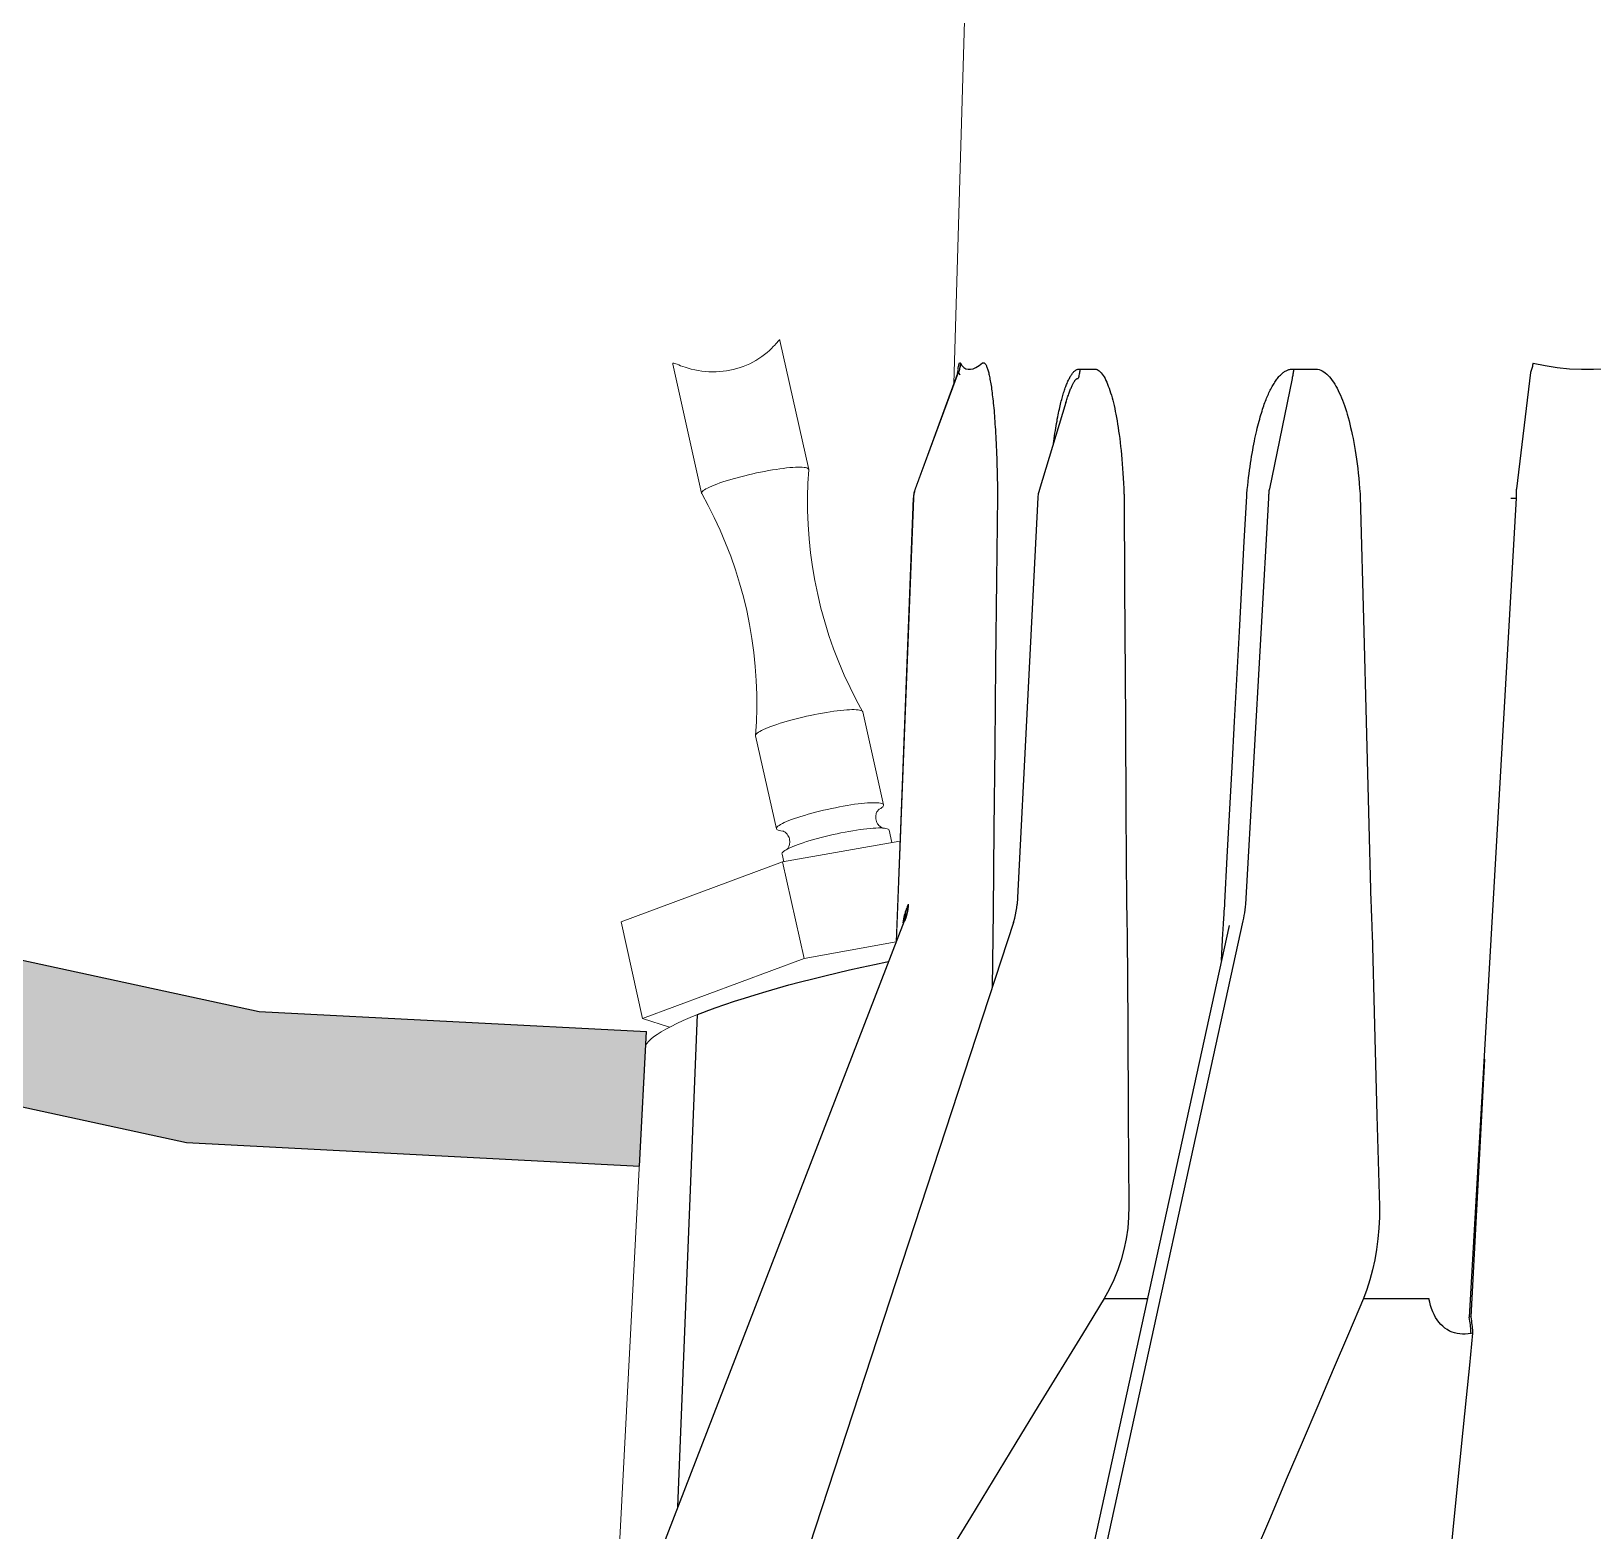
# Model space of a CAD drawing. Header units: millimetres. Extents: x 100 to 940, y 100 to 694.
# Drawn here: x 599.228 to 600.696, y 561.044 to 562.453 of the extents above; entities that cross this region are included whole.
import ezdxf

# ---------------------------------------------------------------- set-up
doc = ezdxf.new("R2010")
doc.units = ezdxf.units.MM
doc.layers.add('DTM_AXIS', color=7, linetype='Continuous', lineweight=9)
doc.layers.add('OUTLINE', color=6, linetype='Continuous', lineweight=9)

msp = doc.modelspace()

# ---------------------------------------------------------------- hatches: boundary and pattern name
h = msp.add_hatch(color=2)
h.dxf.hatch_style = 1
h.paths.add_polyline_path([(597.7511, 562.0732), (597.5831, 562.1478), (597.4984, 562.2784), (597.3984, 562.2784), (597.5149, 562.0246), (597.6829, 561.95), (598.1794, 561.8119), (598.732, 561.7597), (598.9411, 561.6441), (599.1501, 561.4575), (599.3742, 561.409), (599.7997, 561.3867), (599.8063, 561.5132), (599.4424, 561.5322), (599.2184, 561.5807), (599.0093, 561.7673), (598.8003, 561.8829), (598.2477, 561.9351)])

# ---------------------------------------------------------------- linework, layer by layer
at = {"color": 9, "linetype": 'Continuous'}
for p, q in [((600.0991, 562.1358), (600.0993, 562.137)), ((600.0993, 562.1328), (600.0994, 562.1326)), ((600.0997, 562.1335), (600.0994, 562.1326)), ((600.0994, 562.1326), (600.1009, 562.1303)), ((600.413, 562.1271), (600.3917, 562.0232)), ((600.6372, 562.1326), (600.6238, 562.0232)), ((600.2005, 562.1043), (600.201, 562.1061)), ((600.1362, 562.0165), (600.1353, 561.9374)), ((600.1362, 562.0187), (600.1362, 562.0176)), ((600.1362, 562.0176), (600.1362, 562.0165)), ((600.3907, 562.0144), (600.3691, 561.633)), ((600.6235, 562.0144), (600.5795, 561.2448)), ((600.6185, 562.0146), (600.6235, 562.0144)), ((600.4804, 561.8893), (600.4826, 561.8046)), ((600.4826, 561.8046), (600.4848, 561.7196)), ((600.4848, 561.7196), (600.4871, 561.6344)), ((600.0517, 561.6315), (600.0513, 561.6304)), ((600.0521, 561.6325), (600.0517, 561.6315)), ((600.0523, 561.633), (600.0521, 561.6325)), ((600.0488, 561.6171), (600.049, 561.6172)), ((600.0495, 561.6184), (600.049, 561.6172)), ((600.0495, 561.6209), (600.0497, 561.622)), ((600.3668, 561.6172), (600.1868, 560.795)), ((600.2576, 561.6258), (600.2578, 561.6123)), ((600.2578, 561.6123), (600.2579, 561.6097)), ((600.3482, 561.6087), (600.3486, 561.6152)), ((600.3486, 561.6152), (600.3492, 561.6234)), ((600.2579, 561.6097), (600.2579, 561.6037)), ((600.2579, 561.6037), (600.2585, 561.5191)), ((600.3466, 561.5799), (600.348, 561.6057)), ((600.348, 561.6057), (600.3482, 561.6087)), ((600.4882, 561.6057), (600.4905, 561.5192)), ((599.8357, 561.0664), (599.8542, 561.5291)), ((600.2585, 561.5191), (600.259, 561.4342)), ((600.4905, 561.5192), (600.4927, 561.4343)), ((600.5938, 561.4874), (600.5809, 561.245)), ((600.259, 561.4342), (600.2596, 561.349)), ((600.4927, 561.4343), (600.495, 561.349)), ((600.2364, 561.2623), (600.216, 561.2289)), ((600.2364, 561.2623), (600.2771, 561.2623)), ((600.48, 561.2623), (600.5416, 561.2623)), ((600.5809, 561.245), (600.5795, 561.2448)), ((600.5826, 561.2297), (600.5812, 561.2295))]:
    msp.add_line(p, q, dxfattribs=at)
at = {"color": 7, "linetype": 'Continuous'}
for p, q in [((600.0991, 562.1336), (600.0992, 562.1336)), ((600.2005, 562.1043), (600.1753, 562.0218)), ((600.2005, 562.1043), (600.2005, 562.1043)), ((600.1741, 562.015), (600.1545, 561.633)), ((600.0484, 561.617), (599.7833, 560.931)), ((600.1512, 561.6156), (599.9333, 560.9502)), ((600.0484, 561.617), (600.0487, 561.6178)), ((600.0487, 561.6178), (600.0489, 561.6183)), ((600.3539, 561.6129), (600.1922, 560.8742)), ((599.8542, 561.5291), (599.8619, 561.5321)), ((599.8619, 561.5321), (599.8639, 561.5329)), ((599.8639, 561.5329), (599.866, 561.5337)), ((599.866, 561.5337), (599.8683, 561.5346)), ((599.8683, 561.5346), (599.8709, 561.5355))]:
    msp.add_line(p, q, dxfattribs=at)
at = {"color": 2}
msp.add_line((599.7997, 561.3867), (599.8063, 561.5132), dxfattribs=at)
for points in [[(597.3984, 562.2784), (597.5149, 562.0246), (597.6829, 561.95), (598.1794, 561.8119), (598.732, 561.7597), (598.9411, 561.6441), (599.1501, 561.4575), (599.3742, 561.409), (599.7997, 561.3867)], [(597.4984, 562.2784), (597.5831, 562.1478), (597.7511, 562.0732), (598.2477, 561.9351), (598.8003, 561.8829), (599.0093, 561.7673), (599.2184, 561.5807), (599.4424, 561.5322), (599.8063, 561.5132)]]:
    msp.add_lwpolyline(points, dxfattribs=at)
at = {"color": 9, "linetype": 'Continuous'}
for points in [[(600.0993, 562.137), (600.0995, 562.1382), (600.0997, 562.1391), (600.0999, 562.14), (600.1001, 562.1407), (600.1003, 562.1412), (600.1005, 562.1416), (600.1007, 562.1418), (600.1009, 562.1418), (600.1011, 562.1417), (600.1013, 562.1414)], [(600.1013, 562.1414), (600.1013, 562.1404), (600.1012, 562.1394), (600.101, 562.1384), (600.1008, 562.1374), (600.1006, 562.1364), (600.1004, 562.1355), (600.1001, 562.1345), (600.0997, 562.1335)], [(600.1013, 562.1414), (600.1028, 562.1391), (600.1045, 562.1373), (600.1064, 562.1362), (600.1085, 562.1356), (600.1108, 562.1356), (600.1132, 562.1362), (600.1159, 562.1373), (600.1188, 562.1391), (600.1221, 562.1416)], [(600.1221, 562.1416), (600.1224, 562.1417), (600.1226, 562.1418), (600.1229, 562.1418), (600.1231, 562.1418), (600.1234, 562.1417), (600.1236, 562.1416), (600.1239, 562.1414), (600.1242, 562.1412), (600.1245, 562.1409), (600.1248, 562.1405), (600.1251, 562.1401), (600.1254, 562.1395), (600.1257, 562.139), (600.1259, 562.1383), (600.1262, 562.1376), (600.1265, 562.1368), (600.1268, 562.136), (600.1271, 562.1351), (600.1273, 562.1342), (600.1276, 562.1332), (600.1279, 562.1322), (600.1281, 562.1311), (600.1284, 562.13), (600.1286, 562.1288), (600.1289, 562.1275), (600.1291, 562.1262), (600.1294, 562.1249), (600.1296, 562.1234), (600.1299, 562.122), (600.1301, 562.1204), (600.1304, 562.1188), (600.1306, 562.1171), (600.1308, 562.1154), (600.1311, 562.1136), (600.1313, 562.1117), (600.1315, 562.1098), (600.1318, 562.1078), (600.132, 562.1058), (600.1322, 562.1037), (600.1324, 562.1015), (600.1326, 562.0992), (600.1329, 562.0969), (600.1331, 562.0945), (600.1333, 562.092), (600.1335, 562.0895), (600.1337, 562.0869), (600.1338, 562.0842), (600.134, 562.0814), (600.1342, 562.0786), (600.1344, 562.0756), (600.1346, 562.0726), (600.1347, 562.0695), (600.1349, 562.0663), (600.135, 562.0629), (600.1352, 562.0595), (600.1353, 562.056), (600.1355, 562.0524), (600.1356, 562.0486), (600.1357, 562.0448), (600.1358, 562.0408), (600.1359, 562.0367), (600.136, 562.0325), (600.1361, 562.0282), (600.1361, 562.0238), (600.1362, 562.0187)], [(600.6395, 562.1414), (600.6393, 562.1404), (600.639, 562.1394), (600.6388, 562.1384), (600.6385, 562.1374), (600.6383, 562.1364), (600.638, 562.1355), (600.6378, 562.1345), (600.6375, 562.1335), (600.6372, 562.1326)], [(600.6395, 562.1414), (600.6508, 562.1391), (600.6622, 562.1373), (600.6736, 562.1362), (600.685, 562.1356), (600.6964, 562.1356), (600.7079, 562.1362), (600.7195, 562.1373), (600.7311, 562.1391), (600.7428, 562.1414)], [(600.0986, 562.1319), (600.0988, 562.1323), (600.099, 562.1327), (600.0991, 562.1329), (600.0992, 562.1329), (600.0993, 562.1328)], [(600.1965, 562.1071), (600.1969, 562.1085), (600.1972, 562.1098), (600.1976, 562.1111), (600.198, 562.1123), (600.1983, 562.1135), (600.1987, 562.1147), (600.1991, 562.1159), (600.1995, 562.117), (600.1999, 562.1182), (600.2003, 562.1193), (600.2007, 562.1203), (600.2011, 562.1214), (600.2015, 562.1224), (600.2019, 562.1234), (600.2024, 562.1244), (600.2028, 562.1254), (600.2032, 562.1263), (600.2037, 562.1271), (600.2041, 562.128), (600.2046, 562.1287), (600.205, 562.1295), (600.2054, 562.1301), (600.2059, 562.1308), (600.2063, 562.1314), (600.2067, 562.1319), (600.2072, 562.1325), (600.2076, 562.133), (600.208, 562.1334), (600.2085, 562.1338), (600.2089, 562.1342), (600.2094, 562.1345), (600.2098, 562.1348), (600.2102, 562.1351), (600.2107, 562.1353), (600.2111, 562.1355), (600.2116, 562.1357), (600.2121, 562.1358), (600.2126, 562.1358), (600.213, 562.1359), (600.2136, 562.1359)], [(600.201, 562.1061), (600.2014, 562.1072), (600.2017, 562.1083), (600.2021, 562.1094), (600.2024, 562.1104), (600.2028, 562.1114), (600.2031, 562.1125), (600.2035, 562.1135), (600.2038, 562.1144), (600.2042, 562.1154), (600.2046, 562.1163), (600.2049, 562.1172), (600.2053, 562.118), (600.2056, 562.1189), (600.206, 562.1196), (600.2063, 562.1204), (600.2066, 562.121), (600.2069, 562.1217), (600.2072, 562.1223), (600.2075, 562.1229), (600.2078, 562.1234), (600.2081, 562.1239), (600.2084, 562.1243), (600.2087, 562.1248), (600.209, 562.1252), (600.2093, 562.1255), (600.2096, 562.1258), (600.2098, 562.1261), (600.2101, 562.1264), (600.2104, 562.1266), (600.2106, 562.1267), (600.2109, 562.1269), (600.2111, 562.127), (600.2114, 562.1271), (600.2116, 562.1271), (600.2119, 562.1271)], [(600.2136, 562.1359), (600.2135, 562.1349), (600.2134, 562.1339), (600.2133, 562.1329), (600.2131, 562.1319), (600.2129, 562.1309), (600.2127, 562.1299), (600.2125, 562.129), (600.2122, 562.128), (600.2119, 562.1271)], [(600.2136, 562.1359), (600.2157, 562.1357), (600.2179, 562.1356), (600.2201, 562.1356), (600.2223, 562.1356), (600.2245, 562.1357), (600.2267, 562.1359)], [(600.2267, 562.1359), (600.2277, 562.1358), (600.2288, 562.1357), (600.2298, 562.1353), (600.2308, 562.1348), (600.2317, 562.1341), (600.2327, 562.1332), (600.2336, 562.1322), (600.2345, 562.1311), (600.2354, 562.1298), (600.2363, 562.1284), (600.2372, 562.1269), (600.238, 562.1252), (600.2388, 562.1235), (600.2396, 562.1217), (600.2403, 562.1198), (600.2411, 562.1178), (600.2418, 562.1157), (600.2425, 562.1135), (600.2432, 562.1112), (600.2438, 562.1089), (600.2445, 562.1065), (600.2451, 562.104), (600.2457, 562.1015), (600.2463, 562.0988), (600.2469, 562.0961), (600.2474, 562.0933), (600.248, 562.0903), (600.2485, 562.0873), (600.249, 562.0842), (600.2495, 562.0809), (600.25, 562.0776), (600.2505, 562.0742), (600.251, 562.0706), (600.2514, 562.0669), (600.2519, 562.0631), (600.2523, 562.0592), (600.2527, 562.0552), (600.253, 562.0511), (600.2534, 562.0468), (600.2537, 562.0425), (600.254, 562.038), (600.2543, 562.0334), (600.2546, 562.0286), (600.2548, 562.0237), (600.255, 562.0187)], [(600.3771, 562.0653), (600.3776, 562.068), (600.3781, 562.0706), (600.3787, 562.0732), (600.3792, 562.0757), (600.3798, 562.0781), (600.3803, 562.0804), (600.3809, 562.0826), (600.3814, 562.0848), (600.382, 562.0869), (600.3826, 562.0889), (600.3831, 562.0908), (600.3837, 562.0927), (600.3842, 562.0945), (600.3848, 562.0963), (600.3853, 562.098), (600.3858, 562.0996), (600.3864, 562.1012), (600.3869, 562.1028), (600.3875, 562.1043), (600.388, 562.1057), (600.3886, 562.1071), (600.3891, 562.1085), (600.3897, 562.1098), (600.3902, 562.1111), (600.3908, 562.1123), (600.3913, 562.1135), (600.3919, 562.1147), (600.3924, 562.1159), (600.393, 562.117), (600.3936, 562.1182), (600.3942, 562.1193), (600.3948, 562.1203), (600.3954, 562.1214), (600.3961, 562.1224), (600.3967, 562.1234), (600.3974, 562.1244), (600.398, 562.1254), (600.3987, 562.1263), (600.3994, 562.1271), (600.4, 562.128), (600.4007, 562.1287), (600.4013, 562.1295), (600.402, 562.1301), (600.4027, 562.1308), (600.4033, 562.1314), (600.404, 562.1319), (600.4046, 562.1325), (600.4053, 562.133), (600.406, 562.1334), (600.4066, 562.1338), (600.4073, 562.1342), (600.408, 562.1345), (600.4086, 562.1348), (600.4093, 562.1351), (600.41, 562.1353), (600.4107, 562.1355), (600.4114, 562.1357), (600.4121, 562.1358), (600.4128, 562.1358), (600.4135, 562.1359), (600.4143, 562.1359)], [(600.4143, 562.1359), (600.4142, 562.1349), (600.4142, 562.1339), (600.4141, 562.1329), (600.4139, 562.1319), (600.4138, 562.1309), (600.4136, 562.1299), (600.4134, 562.129), (600.4132, 562.128), (600.413, 562.1271)], [(600.4143, 562.1359), (600.4176, 562.1357), (600.4208, 562.1356), (600.4241, 562.1356), (600.4274, 562.1356), (600.4307, 562.1357), (600.434, 562.1359)], [(600.434, 562.1359), (600.4355, 562.1358), (600.437, 562.1357), (600.4385, 562.1353), (600.44, 562.1348), (600.4414, 562.1341), (600.4428, 562.1332), (600.4442, 562.1322), (600.4456, 562.1311), (600.4469, 562.1298), (600.4482, 562.1284), (600.4495, 562.1269), (600.4507, 562.1252), (600.4519, 562.1235), (600.4531, 562.1217), (600.4542, 562.1198), (600.4553, 562.1178), (600.4564, 562.1157), (600.4574, 562.1135), (600.4584, 562.1112), (600.4594, 562.1089), (600.4604, 562.1065), (600.4613, 562.104), (600.4622, 562.1015), (600.4631, 562.0988), (600.464, 562.0961), (600.4648, 562.0933), (600.4656, 562.0903), (600.4665, 562.0873), (600.4673, 562.0842), (600.468, 562.0809), (600.4688, 562.0776), (600.4695, 562.0742), (600.4703, 562.0706), (600.471, 562.0669)], [(600.1887, 562.0659), (600.189, 562.068), (600.1894, 562.0706), (600.1898, 562.0732), (600.1902, 562.0757), (600.1906, 562.0781), (600.1909, 562.0804), (600.1913, 562.0826), (600.1917, 562.0848), (600.1921, 562.0869), (600.1924, 562.0889), (600.1928, 562.0908), (600.1932, 562.0927), (600.1936, 562.0945), (600.1939, 562.0963)], [(600.1939, 562.0963), (600.1943, 562.098), (600.1947, 562.0996), (600.195, 562.1012), (600.1954, 562.1028), (600.1958, 562.1043), (600.1961, 562.1057), (600.1965, 562.1071)], [(600.471, 562.0669), (600.4716, 562.0631), (600.4723, 562.0592), (600.4729, 562.0552), (600.4735, 562.0511), (600.4741, 562.0468), (600.4747, 562.0425), (600.4752, 562.038), (600.4757, 562.0334), (600.4761, 562.0286), (600.4765, 562.0237), (600.4769, 562.0187)], [(600.3705, 562.0187), (600.3709, 562.0226), (600.3713, 562.0265), (600.3718, 562.0302), (600.3722, 562.0338), (600.3726, 562.0373), (600.3731, 562.0407), (600.3735, 562.0441), (600.374, 562.0473), (600.3745, 562.0505), (600.375, 562.0536), (600.3755, 562.0566), (600.376, 562.0596), (600.3765, 562.0625), (600.3771, 562.0653)], [(600.0587, 562.0233), (600.0589, 562.0233), (600.0592, 562.0232)], [(600.3917, 562.0232), (600.3915, 562.0223), (600.3913, 562.0214), (600.3912, 562.0204), (600.3911, 562.0195), (600.391, 562.0185), (600.3909, 562.0175), (600.3908, 562.0165), (600.3907, 562.0154), (600.3907, 562.0144)], [(600.6238, 562.0232), (600.6237, 562.0223), (600.6237, 562.0214), (600.6236, 562.0204), (600.6236, 562.0195), (600.6236, 562.0185), (600.6235, 562.0175), (600.6235, 562.0165), (600.6235, 562.0154), (600.6235, 562.0144)], [(600.057, 562.0147), (600.057, 562.0146), (600.0572, 562.0145), (600.0576, 562.0144)], [(600.255, 562.0187), (600.2551, 562.0182), (600.2551, 562.0177), (600.2551, 562.0173), (600.2551, 562.0168), (600.2551, 562.0163), (600.2556, 561.9315)], [(600.3635, 561.8892), (600.3658, 561.9315), (600.3681, 561.9737), (600.3704, 562.0163)], [(600.3704, 562.0163), (600.3704, 562.0168), (600.3704, 562.0172), (600.3705, 562.0177), (600.3705, 562.0182), (600.3705, 562.0187)], [(600.4769, 562.0187), (600.477, 562.0182), (600.477, 562.0177), (600.477, 562.0173), (600.477, 562.0168), (600.4771, 562.0163), (600.4804, 561.8893)], [(600.1353, 561.9374), (600.1344, 561.8592), (600.1336, 561.7813), (600.1328, 561.7037), (600.132, 561.6264), (600.1313, 561.5547)], [(600.2556, 561.9315), (600.2561, 561.847), (600.2564, 561.8046)], [(600.3567, 561.7621), (600.359, 561.8045), (600.3635, 561.8892)], [(600.2564, 561.8046), (600.2569, 561.7196), (600.2572, 561.677), (600.2575, 561.6344)], [(600.3498, 561.6344), (600.3521, 561.677), (600.3567, 561.7621)], [(600.0497, 561.6262), (600.0494, 561.625), (600.049, 561.6238), (600.0486, 561.6223), (600.0483, 561.6208), (600.0479, 561.6191), (600.0476, 561.6174), (600.0472, 561.6155)], [(600.0523, 561.633), (600.0521, 561.6317), (600.0519, 561.6304), (600.0517, 561.6291), (600.0515, 561.6278), (600.0512, 561.6264), (600.0509, 561.6251), (600.0506, 561.6238), (600.0502, 561.6224), (600.0498, 561.6211), (600.0494, 561.6197), (600.0489, 561.6183)], [(600.0523, 561.633), (600.0522, 561.6316), (600.0521, 561.6303), (600.0519, 561.6289), (600.0518, 561.6276), (600.0515, 561.6263), (600.0513, 561.6249), (600.051, 561.6236), (600.0507, 561.6223), (600.0503, 561.621), (600.0499, 561.6197), (600.0495, 561.6184)], [(600.0513, 561.6304), (600.0509, 561.6293), (600.0506, 561.6288), (600.0504, 561.6282), (600.0502, 561.6275), (600.05, 561.6269), (600.0497, 561.6262)], [(600.0497, 561.622), (600.0498, 561.623), (600.0498, 561.6241), (600.0498, 561.6251), (600.0497, 561.6262)], [(600.2575, 561.6344), (600.2575, 561.6286), (600.2576, 561.6258)], [(600.3492, 561.6234), (600.3493, 561.6262), (600.3495, 561.6289), (600.3497, 561.6316), (600.3498, 561.6344)], [(600.3691, 561.633), (600.3689, 561.6303), (600.3686, 561.6276), (600.3682, 561.6249), (600.3678, 561.6223), (600.3673, 561.6197), (600.3668, 561.6172)], [(600.4871, 561.6344), (600.4872, 561.6315), (600.4873, 561.6286), (600.4874, 561.6258), (600.4875, 561.623), (600.4881, 561.6097)], [(600.0484, 561.617), (600.0484, 561.617), (600.0485, 561.6171), (600.0486, 561.6171), (600.0487, 561.6171), (600.0488, 561.6171)], [(600.0487, 561.6178), (600.0488, 561.6179), (600.0491, 561.6189), (600.0493, 561.6199), (600.0495, 561.6209)], [(600.4881, 561.6097), (600.4881, 561.6087), (600.4882, 561.6057)], [(600.2596, 561.349), (600.2593, 561.3388), (600.2585, 561.3286), (600.257, 561.3184), (600.255, 561.3085), (600.2524, 561.2987), (600.2492, 561.2892), (600.2454, 561.2799), (600.2412, 561.2709), (600.2364, 561.2623)], [(600.495, 561.349), (600.495, 561.3388), (600.4945, 561.3286), (600.4937, 561.3184), (600.4924, 561.3085), (600.4907, 561.2987), (600.4887, 561.2892), (600.4862, 561.2799), (600.4833, 561.2709), (600.48, 561.2623)], [(600.48, 561.2623), (600.4659, 561.2291), (600.4516, 561.1956), (600.4371, 561.1616), (600.4224, 561.1271), (600.4076, 561.0922), (600.3926, 561.0569), (600.3773, 561.0211), (600.3619, 560.9849), (600.3464, 560.9483)], [(600.5812, 561.2295), (600.5785, 561.229), (600.5758, 561.2288), (600.5731, 561.2288), (600.5706, 561.229), (600.5681, 561.2294), (600.5657, 561.23), (600.5633, 561.2308), (600.561, 561.2318), (600.5587, 561.2331), (600.5566, 561.2345), (600.5546, 561.2362), (600.5527, 561.238), (600.5509, 561.2401), (600.5493, 561.2423), (600.5478, 561.2446), (600.5464, 561.2472), (600.5452, 561.2499), (600.5441, 561.2528), (600.5431, 561.2558), (600.5423, 561.2589), (600.5416, 561.2623)], [(600.5812, 561.2295), (600.5811, 561.231), (600.581, 561.2326), (600.5809, 561.2342), (600.5807, 561.2359), (600.5806, 561.2376), (600.5803, 561.2394), (600.5801, 561.2411), (600.5798, 561.2429), (600.5795, 561.2448)], [(600.5809, 561.245), (600.5812, 561.2432), (600.5815, 561.2414), (600.5817, 561.2396), (600.5819, 561.2379), (600.5821, 561.2361), (600.5823, 561.2344), (600.5824, 561.2328), (600.5825, 561.2312), (600.5826, 561.2297)], [(600.216, 561.2289), (600.1745, 561.1611), (600.1535, 561.1267)], [(600.5826, 561.2297), (600.5796, 561.1997), (600.5765, 561.1693), (600.5735, 561.1387), (600.5672, 561.0766)], [(600.1535, 561.1267), (600.1107, 561.0566), (600.089, 561.0209), (600.067, 560.9848), (600.0447, 560.9483)], [(600.5672, 561.0766), (600.5641, 561.045), (600.5609, 561.0131), (600.5577, 560.9809), (600.5545, 560.9483)]]:
    msp.add_lwpolyline(points, dxfattribs=at)
at = {"color": 7, "linetype": 'Continuous'}
for points in [[(600.0986, 562.1319), (600.0987, 562.1321), (600.0989, 562.1328), (600.0991, 562.1333), (600.0991, 562.1336)], [(600.1753, 562.0218), (600.1752, 562.0214), (600.1749, 562.0205), (600.1747, 562.0195), (600.1745, 562.0185), (600.1744, 562.0175), (600.1742, 562.0165), (600.1742, 562.0155), (600.1741, 562.015)], [(600.1512, 561.6156), (600.1516, 561.6166), (600.1525, 561.6197), (600.1532, 561.623), (600.1538, 561.6263), (600.1542, 561.6296), (600.1545, 561.633)], [(599.8709, 561.5355), (599.8798, 561.5386), (599.8889, 561.5417), (599.8985, 561.5447), (599.9084, 561.5478), (599.9187, 561.5509), (599.9293, 561.5539), (599.9401, 561.557), (599.9512, 561.5599), (599.9625, 561.5628), (599.9739, 561.5657), (599.9855, 561.5685), (599.9971, 561.5712), (600.0088, 561.5738), (600.0205, 561.5763), (600.0322, 561.5787), (600.0337, 561.579)]]:
    msp.add_lwpolyline(points, dxfattribs=at)
at = {"layer": 'DTM_AXIS', "color": 7, "linetype": 'Continuous'}
for p, q in [((599.9588, 562.0412), (599.9588, 562.0415)), ((599.9089, 561.7916), (599.9089, 561.7912)), ((599.9346, 561.7017), (599.9343, 561.7018)), ((599.9344, 561.7017), (599.9345, 561.7017)), ((599.9392, 561.685), (599.9376, 561.6841)), ((599.948, 561.6887), (599.9458, 561.6879)), ((599.9342, 561.6726), (599.9544, 561.582)), ((599.9544, 561.582), (600.0408, 561.5975)), ((599.8026, 561.5256), (599.9544, 561.582))]:
    msp.add_line(p, q, dxfattribs=at)
for points in [[(599.9584, 562.0421), (599.9578, 562.0425), (599.957, 562.0429), (599.9558, 562.0432), (599.9544, 562.0434), (599.9527, 562.0436), (599.9508, 562.0436), (599.9487, 562.0436), (599.9463, 562.0435), (599.9437, 562.0434), (599.9409, 562.0432), (599.938, 562.0429), (599.9348, 562.0425), (599.9315, 562.0421), (599.9281, 562.0416), (599.9246, 562.041), (599.921, 562.0404), (599.9173, 562.0397), (599.9136, 562.039), (599.9098, 562.0382), (599.9061, 562.0374), (599.9023, 562.0365), (599.8986, 562.0356), (599.8949, 562.0347), (599.8914, 562.0337), (599.8879, 562.0327), (599.8845, 562.0317), (599.8812, 562.0307), (599.8782, 562.0298), (599.8752, 562.0288), (599.8725, 562.0278)], [(599.9588, 562.0415), (599.9587, 562.0416), (599.9584, 562.0421)], [(599.8725, 562.0278), (599.87, 562.0268), (599.8676, 562.0258), (599.8656, 562.0249), (599.8637, 562.024), (599.8621, 562.0232), (599.8608, 562.0223), (599.8597, 562.0216), (599.8589, 562.0208), (599.8584, 562.0201), (599.8581, 562.0195), (599.8581, 562.0191)], [(599.8581, 562.0191), (599.8581, 562.019), (599.8582, 562.0188)], [(600.0086, 561.8147), (600.0077, 561.8151), (600.0066, 561.8153), (600.0052, 561.8156), (600.0035, 561.8157), (600.0016, 561.8158), (599.9994, 561.8158), (599.9971, 561.8157), (599.9945, 561.8155), (599.9917, 561.8153), (599.9887, 561.815), (599.9856, 561.8147), (599.9823, 561.8142), (599.9789, 561.8137), (599.9754, 561.8132), (599.9718, 561.8125), (599.9681, 561.8119), (599.9644, 561.8111), (599.9606, 561.8103), (599.9568, 561.8095), (599.9531, 561.8086), (599.9494, 561.8077), (599.9457, 561.8068), (599.9421, 561.8059), (599.9386, 561.8049), (599.9353, 561.8039), (599.932, 561.8029), (599.9289, 561.8019), (599.926, 561.8009), (599.9233, 561.7999)], [(599.9233, 561.7999), (599.9207, 561.799), (599.9184, 561.798), (599.9163, 561.7971), (599.9145, 561.7962), (599.9129, 561.7953), (599.9115, 561.7945), (599.9104, 561.7937), (599.9096, 561.793), (599.9091, 561.7923), (599.9089, 561.7917), (599.9089, 561.7916)], [(600.029, 561.7262), (600.029, 561.7263), (600.0287, 561.7268), (600.0281, 561.7272), (600.0272, 561.7276), (600.0261, 561.7279), (600.0247, 561.7281), (600.023, 561.7282), (600.0211, 561.7283), (600.0189, 561.7283), (600.0165, 561.7282), (600.014, 561.7281), (600.0112, 561.7279), (600.0082, 561.7276), (600.0051, 561.7272), (600.0018, 561.7268), (599.9984, 561.7262), (599.9949, 561.7257), (599.9913, 561.7251), (599.9876, 561.7244), (599.9839, 561.7236), (599.9801, 561.7229), (599.9763, 561.722), (599.9726, 561.7212), (599.9689, 561.7203), (599.9652, 561.7193), (599.9616, 561.7184), (599.9581, 561.7174), (599.9547, 561.7164), (599.9515, 561.7154), (599.9484, 561.7144), (599.9455, 561.7134), (599.9427, 561.7125)], [(599.9427, 561.7125), (599.9402, 561.7115), (599.9379, 561.7105), (599.9358, 561.7096), (599.934, 561.7087), (599.9324, 561.7078), (599.931, 561.707), (599.9299, 561.7062), (599.9291, 561.7055), (599.9286, 561.7048), (599.9284, 561.7042), (599.9284, 561.7038)], [(600.02, 561.7044), (600.0192, 561.7043), (600.0165, 561.7041), (600.0135, 561.7038), (600.0104, 561.7035), (600.0071, 561.703), (600.0037, 561.7025), (600.0002, 561.702), (599.9965, 561.7013), (599.9929, 561.7007), (599.9891, 561.6999), (599.9854, 561.6991), (599.9816, 561.6983), (599.9779, 561.6974), (599.9741, 561.6965), (599.9705, 561.6956), (599.9669, 561.6947), (599.9634, 561.6937), (599.96, 561.6927), (599.9568, 561.6917), (599.9537, 561.6907), (599.9508, 561.6897), (599.948, 561.6887)], [(599.9458, 561.6879), (599.9455, 561.6878), (599.9432, 561.6868), (599.9411, 561.6859), (599.9392, 561.685)]]:
    msp.add_lwpolyline(points, dxfattribs=at)
at = {"layer": 'OUTLINE'}
for p, q in [((600.1154, 562.8162), (600.095, 562.1221)), ((599.9588, 562.0415), (599.9317, 562.1628)), ((599.8581, 562.0191), (599.8311, 562.1404)), ((600.0986, 562.1319), (600.0587, 562.0233)), ((600.0994, 562.1326), (600.0592, 562.0232)), ((600.057, 562.0147), (600.0408, 561.5972)), ((600.0576, 562.0144), (600.0414, 561.5987)), ((600.0571, 562.0153), (600.057, 562.0147)), ((600.0576, 562.0154), (600.0576, 562.0144)), ((600.029, 561.7262), (600.0095, 561.8137)), ((599.9284, 561.7038), (599.9089, 561.7912)), ((600.0244, 561.7217), (600.025, 561.7221)), ((600.0247, 561.7221), (600.0244, 561.7217)), ((600.0369, 561.691), (600.0343, 561.7025)), ((599.9342, 561.6726), (600.0445, 561.6923)), ((599.7825, 561.6162), (599.9342, 561.6726)), ((599.9353, 561.6728), (599.9337, 561.68)), ((599.7825, 561.6162), (599.8026, 561.5256)), ((599.828, 561.5174), (599.8026, 561.5256)), ((599.7758, 560.931), (599.8055, 561.4987))]:
    msp.add_line(p, q, dxfattribs=at)
for points in [[(599.8484, 562.1358), (599.8516, 562.135), (599.8549, 562.1344), (599.8583, 562.1339), (599.8616, 562.1335), (599.865, 562.1333), (599.8684, 562.1332), (599.8717, 562.1333), (599.875, 562.1335), (599.8783, 562.1338), (599.8815, 562.1342), (599.8847, 562.1348), (599.8879, 562.1355), (599.8911, 562.1363), (599.8942, 562.1373), (599.8972, 562.1384), (599.9003, 562.1396), (599.9033, 562.1409), (599.9062, 562.1424), (599.9091, 562.144), (599.912, 562.1457), (599.9147, 562.1476), (599.9173, 562.1495), (599.9197, 562.1515), (599.9219, 562.1534), (599.9238, 562.1552), (599.9254, 562.1569), (599.9269, 562.1584), (599.928, 562.1597), (599.929, 562.1609), (599.9298, 562.1618), (599.9305, 562.1625), (599.931, 562.1629), (599.9313, 562.1632), (599.9316, 562.1632), (599.9317, 562.163)], [(599.8484, 562.1358), (599.8454, 562.1367), (599.8428, 562.1375), (599.8404, 562.1383), (599.8384, 562.139), (599.8366, 562.1397), (599.8351, 562.1403), (599.8339, 562.1407), (599.8329, 562.1411), (599.8321, 562.1413), (599.8315, 562.1413), (599.8312, 562.1412), (599.831, 562.1409), (599.831, 562.1406)], [(600.0986, 562.1318), (600.0987, 562.1329), (600.0989, 562.1344), (600.0991, 562.1358)], [(599.9588, 562.0412), (599.958, 562.0286), (599.9577, 562.0158), (599.9577, 562.0029), (599.9582, 561.9897), (599.9591, 561.9764), (599.9605, 561.9632), (599.9623, 561.9501), (599.9645, 561.937), (599.9672, 561.9239), (599.9703, 561.911), (599.9738, 561.8982), (599.9778, 561.8855), (599.9822, 561.8729), (599.987, 561.8604), (599.9921, 561.8483), (599.9976, 561.8365), (600.0034, 561.8251), (600.0094, 561.814)], [(600.0587, 562.0233), (600.0584, 562.0223), (600.0581, 562.0213), (600.0578, 562.0204), (600.0576, 562.0194)], [(600.0592, 562.0232), (600.0589, 562.0223), (600.0586, 562.0214), (600.0584, 562.0204), (600.0582, 562.0195)], [(599.9089, 561.7916), (599.9096, 561.8042), (599.91, 561.8169), (599.9099, 561.8299), (599.9094, 561.843), (599.9085, 561.8563), (599.9072, 561.8695), (599.9054, 561.8827), (599.9031, 561.8958), (599.9005, 561.9088), (599.8974, 561.9217), (599.8938, 561.9345), (599.8899, 561.9472), (599.8855, 561.9599), (599.8807, 561.9723), (599.8755, 561.9845), (599.87, 561.9962), (599.8643, 562.0077), (599.8582, 562.0188)], [(600.0576, 562.0194), (600.0574, 562.0184), (600.0573, 562.0173), (600.0571, 562.0163), (600.0571, 562.0153)], [(600.0582, 562.0195), (600.058, 562.0185), (600.0578, 562.0175), (600.0577, 562.0165), (600.0576, 562.0154)], [(600.0094, 561.814), (600.0092, 561.8143), (600.0086, 561.8147)], [(600.0095, 561.8137), (600.0095, 561.8138), (600.0094, 561.814)], [(600.0244, 561.7217), (600.0242, 561.7215), (600.0239, 561.7212), (600.0236, 561.7208), (600.0233, 561.7203), (600.0229, 561.7197), (600.0226, 561.719), (600.0223, 561.7182), (600.022, 561.7174), (600.0218, 561.7164), (600.0217, 561.7153), (600.0217, 561.7142), (600.0218, 561.713), (600.0221, 561.7119), (600.0224, 561.7107), (600.0229, 561.7096), (600.0234, 561.7086), (600.0241, 561.7077), (600.0248, 561.7069), (600.0255, 561.7062), (600.0261, 561.7057), (600.0267, 561.7053), (600.0273, 561.7049), (600.0277, 561.7047), (600.0281, 561.7045), (600.0282, 561.7045)], [(600.025, 561.7221), (600.0264, 561.7229), (600.0275, 561.7237), (600.0283, 561.7244), (600.0288, 561.7251), (600.029, 561.7257), (600.029, 561.7262)], [(599.9284, 561.7038), (599.9284, 561.7036), (599.9287, 561.7032), (599.9293, 561.7027), (599.9302, 561.7024), (599.9313, 561.7021), (599.9327, 561.7018), (599.9344, 561.7017)], [(599.9383, 561.6845), (599.9385, 561.6847), (599.9388, 561.685), (599.9391, 561.6854), (599.9394, 561.6859), (599.9397, 561.6865), (599.9401, 561.6872), (599.9404, 561.688), (599.9406, 561.6889), (599.9408, 561.6898), (599.9409, 561.6909), (599.941, 561.692), (599.9408, 561.6932), (599.9406, 561.6943), (599.9403, 561.6955), (599.9398, 561.6966), (599.9392, 561.6976), (599.9386, 561.6986), (599.9379, 561.6994), (599.9372, 561.7), (599.9366, 561.7005), (599.936, 561.701), (599.9354, 561.7013), (599.935, 561.7015), (599.9346, 561.7017)], [(600.0283, 561.7045), (600.0264, 561.7046), (600.0242, 561.7046), (600.0218, 561.7045), (600.02, 561.7044)], [(600.0343, 561.7025), (600.0343, 561.7026), (600.034, 561.7031), (600.0334, 561.7035), (600.0325, 561.7039), (600.0313, 561.7041), (600.0299, 561.7044), (600.0283, 561.7045)], [(599.9376, 561.6841), (599.9363, 561.6833), (599.9352, 561.6825), (599.9344, 561.6818), (599.9339, 561.6811), (599.9336, 561.6805), (599.9337, 561.68)], [(599.8055, 561.4987), (599.8058, 561.5002), (599.8067, 561.502), (599.8082, 561.504), (599.8103, 561.5061), (599.8129, 561.5083), (599.8162, 561.5106), (599.82, 561.5131), (599.8244, 561.5155), (599.8294, 561.5181), (599.8348, 561.5208), (599.8408, 561.5235), (599.8473, 561.5263), (599.8542, 561.5291)]]:
    msp.add_lwpolyline(points, dxfattribs=at)

doc.saveas('drawing.dxf')
